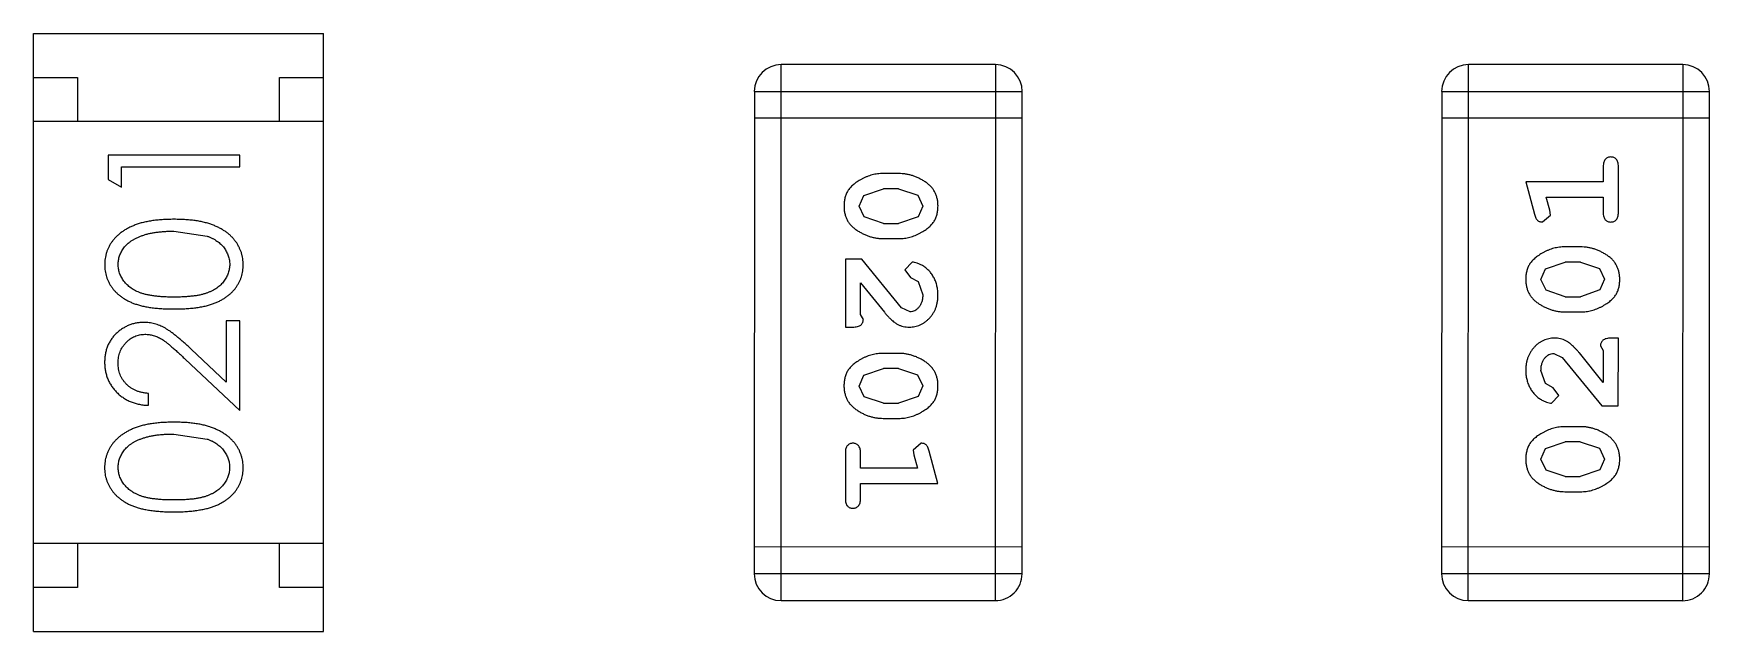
# Model space of a CAD drawing. Header units: inches. Extents: x -29 to 164, y -51 to 83.
# Drawn here: x 128.873 to 130.781, y 24.348 to 25.028 of the extents above; entities that cross this region are included whole.
import ezdxf

# ---------------------------------------------------------------- set-up
doc = ezdxf.new("R2010")
doc.units = ezdxf.units.IN
doc.header["$LTSCALE"] = 1.21
doc.header["$MEASUREMENT"] = 0
doc.layers.get('0').update_dxf_attribs({"linetype": 'CONTINUOUS'})

msp = doc.modelspace()

# ---------------------------------------------------------------- linework, layer by layer
at = {"color": 7, "linetype": 'Continuous'}
for p, q in [((128.8732, 24.3477), (128.8733, 25.0277)), ((128.8733, 25.0277), (129.2033, 25.0276)), ((129.2032, 24.3476), (129.2033, 25.0276)), ((129.7239, 24.3827), (129.724, 24.9923)), ((129.9679, 24.9923), (129.724, 24.9923)), ((129.9679, 24.9923), (129.9678, 24.3827)), ((130.5061, 24.3827), (130.5062, 24.9923)), ((130.7501, 24.9923), (130.5062, 24.9923)), ((130.7501, 24.9923), (130.7499, 24.3827)), ((128.8733, 24.9777), (128.9233, 24.9777)), ((128.9233, 24.9777), (128.9233, 24.9277)), ((129.1533, 24.9276), (129.1533, 24.9776)), ((129.1533, 24.9776), (129.2033, 24.9776)), ((129.6936, 24.9619), (129.6934, 24.4132)), ((129.6936, 24.9619), (129.9984, 24.9618)), ((129.9982, 24.4132), (129.9984, 24.9618)), ((130.4758, 24.9618), (130.4756, 24.4132)), ((130.4758, 24.9618), (130.7806, 24.9618)), ((130.7804, 24.4131), (130.7806, 24.9618)), ((129.9983, 24.9313), (129.6935, 24.9314)), ((130.7805, 24.9313), (130.4757, 24.9314)), ((129.2033, 24.9276), (128.8733, 24.9277)), ((128.958, 24.8895), (128.958, 24.8617)), ((129.108, 24.8895), (128.958, 24.8895)), ((128.9734, 24.8529), (128.9734, 24.876)), ((128.9734, 24.876), (129.108, 24.876)), ((129.108, 24.876), (129.108, 24.8895)), ((130.6596, 24.8763), (130.6596, 24.859)), ((130.6769, 24.8243), (130.6769, 24.8763)), ((128.958, 24.8617), (128.9734, 24.8529)), ((129.858, 24.8684), (129.8402, 24.8684)), ((130.5715, 24.859), (130.5814, 24.8224)), ((130.6596, 24.859), (130.5715, 24.859)), ((129.8129, 24.8313), (129.8182, 24.8435)), ((129.8182, 24.8435), (129.8405, 24.8511)), ((129.8577, 24.8511), (129.8405, 24.8511)), ((129.8577, 24.8511), (129.8795, 24.8439)), ((129.8795, 24.8439), (129.8853, 24.8315)), ((130.5988, 24.8267), (130.5946, 24.8417)), ((130.5946, 24.8417), (130.6596, 24.8417)), ((130.6596, 24.8417), (130.6596, 24.8244)), ((129.8187, 24.8191), (129.8129, 24.8313)), ((129.8405, 24.8118), (129.8187, 24.8191)), ((129.88, 24.8194), (129.8577, 24.8118)), ((129.8853, 24.8315), (129.88, 24.8194)), ((130.5905, 24.8134), (130.5998, 24.8212)), ((130.5998, 24.8212), (130.5988, 24.8267)), ((129.033, 24.8029), (129.0707, 24.7972)), ((129.8405, 24.8118), (129.8577, 24.8118)), ((129.8402, 24.7945), (129.8579, 24.7945)), ((130.6338, 24.785), (130.6161, 24.785)), ((129.7971, 24.7709), (129.7971, 24.6938)), ((129.816, 24.7709), (129.7971, 24.7709)), ((129.861, 24.7159), (129.816, 24.7709)), ((129.8732, 24.7677), (129.8648, 24.7589)), ((129.8648, 24.7589), (129.8714, 24.7504)), ((130.5888, 24.748), (130.5941, 24.7602)), ((130.5941, 24.7602), (130.6164, 24.7677)), ((130.6336, 24.7677), (130.6164, 24.7677)), ((130.6336, 24.7677), (130.6553, 24.7605)), ((130.6553, 24.7605), (130.6611, 24.7482)), ((129.8144, 24.708), (129.8144, 24.7442)), ((129.8144, 24.7442), (129.8415, 24.7106)), ((129.8714, 24.7504), (129.8799, 24.7455)), ((129.8799, 24.7455), (129.8852, 24.7306)), ((130.5946, 24.7357), (130.5888, 24.748)), ((130.6611, 24.7482), (130.6559, 24.736)), ((130.6164, 24.7284), (130.5946, 24.7357)), ((130.6164, 24.7284), (130.6336, 24.7284)), ((130.6559, 24.736), (130.6336, 24.7284)), ((129.0926, 24.701), (129.0926, 24.6312)), ((129.108, 24.701), (129.0926, 24.701)), ((129.108, 24.5991), (129.108, 24.701)), ((129.8176, 24.7025), (129.8144, 24.708)), ((129.8707, 24.7111), (129.861, 24.7159)), ((130.6161, 24.7111), (130.6338, 24.7111)), ((129.7971, 24.6938), (129.805, 24.6938)), ((129.0926, 24.6312), (129.0525, 24.6687)), ((129.8579, 24.6639), (129.8402, 24.6639)), ((130.6033, 24.6639), (130.613, 24.6591)), ((130.6595, 24.6309), (130.6325, 24.6644)), ((130.6564, 24.6725), (130.6596, 24.667)), ((130.6596, 24.667), (130.6595, 24.6309)), ((130.6769, 24.6812), (130.669, 24.6812)), ((130.6768, 24.6041), (130.6769, 24.6812)), ((129.0459, 24.6573), (129.108, 24.5991)), ((129.8181, 24.639), (129.8404, 24.6466)), ((129.8576, 24.6466), (129.8404, 24.6466)), ((129.8576, 24.6466), (129.8794, 24.6394)), ((130.5941, 24.6295), (130.5888, 24.6444)), ((130.613, 24.6591), (130.658, 24.6041)), ((129.8128, 24.6268), (129.8181, 24.639)), ((129.8186, 24.6145), (129.8128, 24.6268)), ((129.8794, 24.6394), (129.8852, 24.627)), ((129.8852, 24.627), (129.8799, 24.6149)), ((130.6026, 24.6246), (130.5941, 24.6295)), ((130.6092, 24.6161), (130.6026, 24.6246)), ((129.0041, 24.6049), (129.0041, 24.6183)), ((129.8404, 24.6073), (129.8186, 24.6145)), ((129.8404, 24.6073), (129.8576, 24.6073)), ((129.8799, 24.6149), (129.8576, 24.6073)), ((130.6008, 24.6073), (130.6092, 24.6161)), ((129.8401, 24.59), (129.8579, 24.59)), ((130.658, 24.6041), (130.6768, 24.6041)), ((129.033, 24.5722), (129.0707, 24.5665)), ((130.6338, 24.5805), (130.6161, 24.5805)), ((129.7971, 24.5507), (129.7971, 24.4988)), ((129.8144, 24.5334), (129.8144, 24.5507)), ((129.8835, 24.5617), (129.8742, 24.5538)), ((129.8742, 24.5538), (129.8752, 24.5484)), ((129.8752, 24.5484), (129.8794, 24.5333)), ((129.9025, 24.516), (129.8926, 24.5526)), ((130.5887, 24.5435), (130.594, 24.5557)), ((130.594, 24.5557), (130.6163, 24.5632)), ((130.6335, 24.5632), (130.6163, 24.5632)), ((130.6335, 24.5632), (130.6553, 24.556)), ((130.6553, 24.556), (130.6611, 24.5437)), ((129.8794, 24.5333), (129.8144, 24.5334)), ((130.5945, 24.5311), (130.5887, 24.5435)), ((130.6163, 24.5239), (130.5945, 24.5311)), ((130.6558, 24.5315), (130.6335, 24.5239)), ((130.6611, 24.5437), (130.6558, 24.5315)), ((129.8144, 24.4987), (129.8144, 24.5161)), ((129.8144, 24.5161), (129.9025, 24.516)), ((130.6163, 24.5239), (130.6335, 24.5239)), ((130.616, 24.5066), (130.6338, 24.5066)), ((129.2032, 24.4476), (128.8732, 24.4477)), ((128.9232, 24.4477), (128.9232, 24.3977)), ((129.1532, 24.3976), (129.1532, 24.4476)), ((129.9982, 24.4436), (129.6934, 24.4437)), ((130.7804, 24.4436), (130.4756, 24.4437)), ((128.9232, 24.3977), (128.8732, 24.3977)), ((129.2032, 24.3976), (129.1532, 24.3976)), ((129.9982, 24.4132), (129.6934, 24.4132)), ((130.7804, 24.4131), (130.4756, 24.4132)), ((129.7239, 24.3827), (129.9678, 24.3827)), ((130.5061, 24.3827), (130.7499, 24.3827)), ((128.8732, 24.3477), (129.2032, 24.3476))]:
    msp.add_line(p, q, dxfattribs=at)
for centre, start, end in [((129.724, 24.9619), 89.988, 179.988), ((129.9679, 24.9618), 359.988, 89.988), ((130.5062, 24.9618), 89.988, 179.988), ((130.7501, 24.9618), 359.988, 89.988), ((129.7239, 24.4132), 179.988, 269.988), ((129.9678, 24.4132), 269.988, 359.988), ((130.5061, 24.4132), 179.988, 269.988), ((130.75, 24.4131), 269.988, 359.988)]:
    msp.add_arc(centre, 0.0305, start, end, dxfattribs=at)
for points, knots in [([(130.6683, 24.8873), (130.6676, 24.8872), (130.6665, 24.8872), (130.6648, 24.8867), (130.6633, 24.8858), (130.662, 24.8847), (130.6609, 24.8831), (130.6601, 24.8812), (130.6597, 24.8788), (130.6596, 24.8772), (130.6596, 24.8763)], [0, 0, 0, 0, 0.11517, 0.223509, 0.328254, 0.438012, 0.553651, 0.682263, 0.830856, 1, 1, 1, 1]), ([(130.6769, 24.8763), (130.6769, 24.8772), (130.6768, 24.8788), (130.6764, 24.8812), (130.6757, 24.8831), (130.6746, 24.8847), (130.6732, 24.8858), (130.6717, 24.8867), (130.67, 24.8872), (130.6689, 24.8872), (130.6683, 24.8873)], [0, 0, 0, 0, 0.169012, 0.317488, 0.445429, 0.560977, 0.67065, 0.776666, 0.88492, 1, 1, 1, 1]), ([(129.8402, 24.8684), (129.8391, 24.8684), (129.837, 24.8684), (129.8338, 24.8681), (129.8307, 24.8676), (129.8276, 24.8669), (129.8246, 24.866), (129.8216, 24.8649), (129.8186, 24.8636), (129.8157, 24.8622), (129.813, 24.8606), (129.8104, 24.859), (129.8081, 24.8573), (129.806, 24.8557), (129.8042, 24.854), (129.8025, 24.8523), (129.8011, 24.8505), (129.7995, 24.8482), (129.7979, 24.845), (129.7966, 24.8408), (129.7957, 24.8362), (129.7956, 24.833), (129.7956, 24.8314)], [0, 0, 0, 0, 0.049886, 0.09882, 0.148132, 0.19689, 0.246038, 0.295176, 0.345305, 0.395692, 0.445312, 0.491875, 0.535813, 0.577009, 0.616081, 0.652689, 0.687585, 0.720206, 0.785062, 0.85223, 0.923759, 1, 1, 1, 1]), ([(129.9026, 24.8316), (129.9025, 24.8331), (129.9024, 24.8359), (129.9017, 24.84), (129.9006, 24.8438), (129.899, 24.8474), (129.897, 24.8507), (129.8945, 24.8537), (129.8915, 24.8565), (129.8881, 24.859), (129.8845, 24.8612), (129.8808, 24.8631), (129.8771, 24.8648), (129.8734, 24.8661), (129.8696, 24.8672), (129.8657, 24.8679), (129.8619, 24.8683), (129.8593, 24.8684), (129.858, 24.8684)], [0, 0, 0, 0, 0.06692, 0.130834, 0.19258, 0.252759, 0.312631, 0.373411, 0.436359, 0.501894, 0.568244, 0.632472, 0.69556, 0.757163, 0.818592, 0.878885, 0.939235, 1, 1, 1, 1]), ([(129.0331, 24.8164), (129.0308, 24.8164), (129.0263, 24.8163), (129.0197, 24.816), (129.0135, 24.8155), (129.0077, 24.8147), (129.0022, 24.8138), (128.9971, 24.8126), (128.9923, 24.8112), (128.9879, 24.8096), (128.9838, 24.8078), (128.98, 24.8059), (128.9764, 24.8038), (128.9731, 24.8015), (128.9701, 24.7991), (128.9673, 24.7966), (128.9648, 24.7938), (128.9625, 24.791), (128.9605, 24.788), (128.9588, 24.7849), (128.9574, 24.7817), (128.9562, 24.7785), (128.9553, 24.7751), (128.9546, 24.7717), (128.9542, 24.7682), (128.9542, 24.7658), (128.9542, 24.7646)], [0, 0, 0, 0, 0.065278, 0.127205, 0.186168, 0.241675, 0.294115, 0.343609, 0.390387, 0.434463, 0.476646, 0.517002, 0.555936, 0.593716, 0.630057, 0.665601, 0.700745, 0.734917, 0.768681, 0.802087, 0.834849, 0.867433, 0.900138, 0.932806, 0.966212, 1, 1, 1, 1]), ([(129.1118, 24.7646), (129.1118, 24.7658), (129.1118, 24.7682), (129.1113, 24.7717), (129.1107, 24.7751), (129.1098, 24.7785), (129.1085, 24.7817), (129.1071, 24.7849), (129.1054, 24.788), (129.1034, 24.791), (129.1011, 24.7939), (129.0986, 24.7966), (129.0958, 24.7993), (129.0928, 24.8017), (129.0895, 24.8039), (129.0859, 24.806), (129.0821, 24.8079), (129.078, 24.8097), (129.0737, 24.8113), (129.0689, 24.8126), (129.0638, 24.8138), (129.0584, 24.8148), (129.0525, 24.8155), (129.0464, 24.816), (129.0398, 24.8163), (129.0354, 24.8164), (129.0331, 24.8164)], [0, 0, 0, 0, 0.033824, 0.067298, 0.10028, 0.133019, 0.165736, 0.198792, 0.232372, 0.266409, 0.301016, 0.336196, 0.371972, 0.408574, 0.446394, 0.485225, 0.525372, 0.567224, 0.611081, 0.65775, 0.70702, 0.759235, 0.814484, 0.873227, 0.934937, 1, 1, 1, 1]), ([(129.7956, 24.8314), (129.7956, 24.83), (129.7957, 24.8271), (129.7964, 24.823), (129.7975, 24.8192), (129.7991, 24.8156), (129.8011, 24.8123), (129.8037, 24.8093), (129.8066, 24.8065), (129.81, 24.804), (129.8136, 24.8018), (129.8173, 24.7999), (129.821, 24.7982), (129.8247, 24.7968), (129.8286, 24.7958), (129.8324, 24.795), (129.8363, 24.7946), (129.8389, 24.7945), (129.8402, 24.7945)], [0, 0, 0, 0, 0.067217, 0.131051, 0.19272, 0.252824, 0.312745, 0.373449, 0.436041, 0.501494, 0.567761, 0.632087, 0.695096, 0.757109, 0.817993, 0.878657, 0.939311, 1, 1, 1, 1]), ([(129.8579, 24.7945), (129.859, 24.7945), (129.8612, 24.7946), (129.8643, 24.7948), (129.8675, 24.7954), (129.8706, 24.796), (129.8736, 24.797), (129.8766, 24.7981), (129.8796, 24.7994), (129.8825, 24.8009), (129.8852, 24.8025), (129.8878, 24.8041), (129.8901, 24.8058), (129.8922, 24.8074), (129.8941, 24.8091), (129.8957, 24.8108), (129.8971, 24.8126), (129.8987, 24.8149), (129.9003, 24.8181), (129.9016, 24.8223), (129.9024, 24.8268), (129.9025, 24.83), (129.9026, 24.8316)], [0, 0, 0, 0, 0.049855, 0.099516, 0.148482, 0.19758, 0.246804, 0.296268, 0.346517, 0.397047, 0.446826, 0.49336, 0.537801, 0.579207, 0.617974, 0.654833, 0.689171, 0.722088, 0.786392, 0.853518, 0.924186, 1, 1, 1, 1]), ([(130.5814, 24.8224), (130.5816, 24.8216), (130.5821, 24.82), (130.5829, 24.8179), (130.5839, 24.8163), (130.5849, 24.8151), (130.5861, 24.8143), (130.5874, 24.8138), (130.5889, 24.8134), (130.59, 24.8134), (130.5905, 24.8134)], [0, 0, 0, 0, 0.187321, 0.344927, 0.475328, 0.579604, 0.674244, 0.773631, 0.882025, 1, 1, 1, 1]), ([(130.6596, 24.8244), (130.6596, 24.8235), (130.6596, 24.8218), (130.6601, 24.8194), (130.6609, 24.8175), (130.6619, 24.8159), (130.6633, 24.8148), (130.6648, 24.8139), (130.6664, 24.8134), (130.6676, 24.8134), (130.6682, 24.8133)], [0, 0, 0, 0, 0.169102, 0.317658, 0.446239, 0.563118, 0.671828, 0.776546, 0.884858, 1, 1, 1, 1]), ([(130.6682, 24.8133), (130.6688, 24.8134), (130.67, 24.8134), (130.6717, 24.8139), (130.6732, 24.8148), (130.6746, 24.8159), (130.6756, 24.8175), (130.6764, 24.8194), (130.6768, 24.8218), (130.6769, 24.8235), (130.6769, 24.8243)], [0, 0, 0, 0, 0.115051, 0.223278, 0.329269, 0.437893, 0.554681, 0.682591, 0.83103, 1, 1, 1, 1]), ([(128.9695, 24.7651), (128.9696, 24.7667), (128.9698, 24.77), (128.971, 24.7749), (128.9732, 24.7795), (128.9755, 24.7833), (128.9778, 24.7861), (128.9798, 24.7882), (128.982, 24.7901), (128.9845, 24.7919), (128.9872, 24.7936), (128.9902, 24.7952), (128.9934, 24.7966), (128.9968, 24.7979), (129.0005, 24.7991), (129.0044, 24.8002), (129.0085, 24.801), (129.0129, 24.8017), (129.0176, 24.8022), (129.0225, 24.8027), (129.0277, 24.8029), (129.0312, 24.8029), (129.033, 24.8029)], [0, 0, 0, 0, 0.059689, 0.119507, 0.181075, 0.246162, 0.279894, 0.314468, 0.350403, 0.387474, 0.426147, 0.466624, 0.508745, 0.553328, 0.600058, 0.649177, 0.700552, 0.754894, 0.811825, 0.871514, 0.934319, 1, 1, 1, 1]), ([(129.0707, 24.7972), (129.0718, 24.7969), (129.0738, 24.7961), (129.0767, 24.7948), (129.0795, 24.7933), (129.082, 24.7917), (129.0843, 24.7899), (129.0864, 24.7881), (129.0884, 24.7861), (129.0906, 24.7833), (129.0929, 24.7796), (129.0949, 24.7749), (129.0963, 24.77), (129.0964, 24.7667), (129.0965, 24.7651)], [0, 0, 0, 0, 0.075949, 0.148549, 0.218996, 0.286119, 0.351826, 0.416074, 0.478265, 0.540325, 0.660405, 0.774606, 0.887187, 1, 1, 1, 1]), ([(130.6161, 24.785), (130.615, 24.785), (130.6129, 24.785), (130.6097, 24.7847), (130.6065, 24.7841), (130.6034, 24.7835), (130.6004, 24.7826), (130.5974, 24.7814), (130.5944, 24.7802), (130.5915, 24.7787), (130.5888, 24.7771), (130.5862, 24.7754), (130.5839, 24.7738), (130.5818, 24.7721), (130.58, 24.7704), (130.5783, 24.7687), (130.5769, 24.7669), (130.5753, 24.7646), (130.5737, 24.7614), (130.5724, 24.7572), (130.5716, 24.7527), (130.5715, 24.7495), (130.5715, 24.7479)], [0, 0, 0, 0, 0.049855, 0.099516, 0.148482, 0.19758, 0.246804, 0.296268, 0.346517, 0.397047, 0.446826, 0.49336, 0.537801, 0.579207, 0.617974, 0.654833, 0.689171, 0.722088, 0.786392, 0.853518, 0.924186, 1, 1, 1, 1]), ([(130.6784, 24.7481), (130.6784, 24.7496), (130.6783, 24.7524), (130.6776, 24.7565), (130.6765, 24.7603), (130.6749, 24.7639), (130.6729, 24.7672), (130.6704, 24.7703), (130.6674, 24.7731), (130.664, 24.7755), (130.6604, 24.7777), (130.6568, 24.7797), (130.6531, 24.7813), (130.6493, 24.7827), (130.6455, 24.7837), (130.6416, 24.7845), (130.6378, 24.7849), (130.6351, 24.785), (130.6338, 24.785)], [0, 0, 0, 0, 0.067217, 0.131051, 0.19272, 0.252824, 0.312745, 0.373449, 0.436041, 0.501494, 0.567761, 0.632087, 0.695096, 0.757109, 0.817993, 0.878657, 0.939311, 1, 1, 1, 1]), ([(128.9542, 24.7646), (128.9542, 24.7635), (128.9542, 24.7611), (128.9546, 24.7577), (128.9553, 24.7543), (128.9562, 24.751), (128.9574, 24.7478), (128.9588, 24.7447), (128.9606, 24.7416), (128.9625, 24.7387), (128.9647, 24.7359), (128.9672, 24.7332), (128.9699, 24.7307), (128.9728, 24.7284), (128.9761, 24.7263), (128.9795, 24.7242), (128.9832, 24.7224), (128.9872, 24.7207), (128.9915, 24.7193), (128.9962, 24.718), (129.0013, 24.7169), (129.0068, 24.716), (129.0128, 24.7153), (129.0192, 24.7148), (129.026, 24.7145), (129.0306, 24.7145), (129.033, 24.7145)], [0, 0, 0, 0, 0.033742, 0.066533, 0.099153, 0.13154, 0.164087, 0.196563, 0.229707, 0.263315, 0.297504, 0.331686, 0.366482, 0.4021, 0.438958, 0.476748, 0.515985, 0.556589, 0.599519, 0.645765, 0.695487, 0.748721, 0.805687, 0.866754, 0.931405, 1, 1, 1, 1]), ([(129.033, 24.7279), (129.031, 24.7279), (129.0271, 24.7279), (129.0214, 24.7282), (129.0161, 24.7285), (129.0112, 24.7291), (129.0067, 24.7297), (129.0026, 24.7305), (128.9988, 24.7314), (128.9954, 24.7325), (128.9923, 24.7338), (128.9894, 24.7351), (128.9867, 24.7366), (128.9842, 24.7382), (128.9818, 24.74), (128.9797, 24.7419), (128.9778, 24.7439), (128.9755, 24.7468), (128.9732, 24.7505), (128.971, 24.7552), (128.9698, 24.7601), (128.9696, 24.7634), (128.9695, 24.7651)], [0, 0, 0, 0, 0.073302, 0.142286, 0.206253, 0.266017, 0.321612, 0.372532, 0.419497, 0.462398, 0.502825, 0.541489, 0.579034, 0.615143, 0.650298, 0.684912, 0.718701, 0.752189, 0.817245, 0.879117, 0.939613, 1, 1, 1, 1]), ([(129.0965, 24.7651), (129.0964, 24.7634), (129.0962, 24.7601), (129.0949, 24.7552), (129.0928, 24.7505), (129.0905, 24.7467), (129.0882, 24.7439), (129.0862, 24.7418), (129.0841, 24.7399), (129.0818, 24.7382), (129.0793, 24.7365), (129.0765, 24.7351), (129.0736, 24.7337), (129.0705, 24.7325), (129.0671, 24.7314), (129.0634, 24.7304), (129.0592, 24.7297), (129.0547, 24.729), (129.0498, 24.7286), (129.0445, 24.7282), (129.0389, 24.7279), (129.035, 24.7279), (129.033, 24.7279)], [0, 0, 0, 0, 0.060034, 0.120278, 0.182348, 0.247919, 0.281641, 0.315701, 0.350322, 0.385703, 0.421819, 0.459196, 0.497866, 0.538301, 0.58121, 0.628183, 0.679403, 0.734699, 0.794074, 0.858416, 0.927049, 1, 1, 1, 1]), ([(129.033, 24.7145), (129.0354, 24.7145), (129.0401, 24.7145), (129.0468, 24.7148), (129.0532, 24.7153), (129.0591, 24.716), (129.0647, 24.7169), (129.0698, 24.718), (129.0745, 24.7193), (129.0789, 24.7208), (129.0829, 24.7225), (129.0866, 24.7244), (129.0901, 24.7264), (129.0933, 24.7286), (129.0962, 24.7309), (129.099, 24.7333), (129.1014, 24.736), (129.1036, 24.7388), (129.1055, 24.7417), (129.1072, 24.7447), (129.1087, 24.7478), (129.1098, 24.751), (129.1107, 24.7543), (129.1114, 24.7576), (129.1118, 24.7611), (129.1118, 24.7634), (129.1118, 24.7646)], [0, 0, 0, 0, 0.068113, 0.132564, 0.193427, 0.250218, 0.303569, 0.353576, 0.400235, 0.443586, 0.484619, 0.524292, 0.56238, 0.599049, 0.63494, 0.669782, 0.704009, 0.737842, 0.771098, 0.803896, 0.836415, 0.868639, 0.900715, 0.933378, 0.966213, 1, 1, 1, 1]), ([(129.9025, 24.7305), (129.9025, 24.7322), (129.9024, 24.7355), (129.9015, 24.7405), (129.9001, 24.7452), (129.8981, 24.7497), (129.8957, 24.7539), (129.8928, 24.7575), (129.8896, 24.7606), (129.886, 24.7632), (129.8824, 24.7651), (129.8791, 24.7666), (129.8761, 24.7675), (129.8741, 24.7677), (129.8732, 24.7677)], [0, 0, 0, 0, 0.098286, 0.193983, 0.289056, 0.384352, 0.477435, 0.566197, 0.652355, 0.737986, 0.818188, 0.887401, 0.94802, 1, 1, 1, 1]), ([(130.5715, 24.7479), (130.5715, 24.7465), (130.5716, 24.7437), (130.5723, 24.7396), (130.5734, 24.7357), (130.575, 24.7322), (130.5771, 24.7289), (130.5796, 24.7258), (130.5825, 24.723), (130.5859, 24.7206), (130.5895, 24.7184), (130.5932, 24.7164), (130.5969, 24.7148), (130.6007, 24.7134), (130.6045, 24.7124), (130.6083, 24.7116), (130.6122, 24.7112), (130.6148, 24.7111), (130.6161, 24.7111)], [0, 0, 0, 0, 0.06692, 0.130834, 0.19258, 0.252759, 0.312631, 0.373411, 0.436359, 0.501894, 0.568244, 0.632472, 0.69556, 0.757163, 0.818592, 0.878885, 0.939235, 1, 1, 1, 1]), ([(130.6338, 24.7111), (130.6349, 24.7111), (130.637, 24.7111), (130.6402, 24.7115), (130.6433, 24.7119), (130.6464, 24.7126), (130.6495, 24.7135), (130.6525, 24.7146), (130.6554, 24.7159), (130.6583, 24.7174), (130.661, 24.7189), (130.6636, 24.7206), (130.6659, 24.7222), (130.668, 24.7239), (130.6699, 24.7256), (130.6715, 24.7273), (130.673, 24.729), (130.6746, 24.7314), (130.6762, 24.7345), (130.6775, 24.7387), (130.6783, 24.7433), (130.6784, 24.7465), (130.6784, 24.7481)], [0, 0, 0, 0, 0.049886, 0.09882, 0.148132, 0.19689, 0.246038, 0.295176, 0.345305, 0.395692, 0.445312, 0.491875, 0.535813, 0.577009, 0.616081, 0.652689, 0.687585, 0.720206, 0.785062, 0.85223, 0.923759, 1, 1, 1, 1]), ([(129.8698, 24.6938), (129.8709, 24.6938), (129.8731, 24.6939), (129.8763, 24.6944), (129.8794, 24.6952), (129.8824, 24.6963), (129.8852, 24.6978), (129.888, 24.6996), (129.8906, 24.7017), (129.893, 24.7041), (129.8952, 24.7067), (129.8972, 24.7096), (129.8989, 24.7126), (129.9002, 24.7158), (129.9012, 24.7192), (129.902, 24.7228), (129.9025, 24.7266), (129.9025, 24.7292), (129.9025, 24.7305)], [0, 0, 0, 0, 0.060981, 0.120256, 0.178148, 0.236115, 0.293993, 0.352864, 0.413358, 0.476056, 0.539296, 0.602396, 0.665116, 0.728325, 0.792919, 0.859317, 0.928302, 1, 1, 1, 1]), ([(129.8852, 24.7306), (129.8852, 24.7292), (129.8851, 24.7265), (129.8843, 24.7227), (129.8829, 24.7193), (129.881, 24.7164), (129.8787, 24.7141), (129.8762, 24.7124), (129.8735, 24.7113), (129.8716, 24.7112), (129.8707, 24.7111)], [0, 0, 0, 0, 0.156344, 0.299348, 0.4327, 0.561, 0.682299, 0.791883, 0.89611, 1, 1, 1, 1]), ([(129.805, 24.6938), (129.8061, 24.6938), (129.808, 24.6939), (129.8107, 24.6943), (129.813, 24.695), (129.8147, 24.6961), (129.816, 24.6974), (129.8169, 24.6989), (129.8175, 24.7006), (129.8176, 24.7018), (129.8176, 24.7025)], [0, 0, 0, 0, 0.1844, 0.34094, 0.473574, 0.586824, 0.690029, 0.789175, 0.890445, 1, 1, 1, 1]), ([(129.8415, 24.7106), (129.8423, 24.7097), (129.8437, 24.708), (129.846, 24.7056), (129.8481, 24.7035), (129.85, 24.7016), (129.8519, 24.7), (129.8537, 24.6987), (129.8553, 24.6976), (129.8574, 24.6964), (129.8599, 24.6954), (129.8631, 24.6945), (129.8664, 24.6939), (129.8686, 24.6938), (129.8698, 24.6938)], [0, 0, 0, 0, 0.103002, 0.197728, 0.285279, 0.365235, 0.437224, 0.502446, 0.560545, 0.611446, 0.707576, 0.80349, 0.900532, 1, 1, 1, 1]), ([(128.9987, 24.6991), (128.9972, 24.699), (128.9943, 24.699), (128.99, 24.6984), (128.9859, 24.6974), (128.9818, 24.696), (128.978, 24.6942), (128.9743, 24.6921), (128.9707, 24.6895), (128.9674, 24.6866), (128.9642, 24.6834), (128.9616, 24.6799), (128.9593, 24.6761), (128.9573, 24.6721), (128.9559, 24.6679), (128.9549, 24.6634), (128.9542, 24.6587), (128.9542, 24.6554), (128.9541, 24.6538)], [0, 0, 0, 0, 0.06271, 0.123347, 0.183401, 0.242828, 0.302097, 0.36242, 0.423725, 0.487032, 0.550491, 0.612709, 0.674265, 0.73617, 0.799211, 0.863483, 0.930525, 1, 1, 1, 1]), ([(128.9695, 24.6531), (128.9695, 24.6542), (128.9696, 24.6564), (128.97, 24.6596), (128.9707, 24.6628), (128.9717, 24.6657), (128.973, 24.6686), (128.9745, 24.6713), (128.9764, 24.6738), (128.9785, 24.6762), (128.9807, 24.6784), (128.9832, 24.6803), (128.9857, 24.682), (128.9883, 24.6833), (128.9911, 24.6844), (128.9939, 24.6851), (128.9969, 24.6855), (128.9989, 24.6856), (128.9999, 24.6856)], [0, 0, 0, 0, 0.068027, 0.133505, 0.19695, 0.26027, 0.322741, 0.384982, 0.448465, 0.513424, 0.578224, 0.640011, 0.700094, 0.760067, 0.819012, 0.877878, 0.938035, 1, 1, 1, 1]), ([(129.0525, 24.6687), (129.051, 24.6702), (129.048, 24.6729), (129.0437, 24.6769), (129.0395, 24.6804), (129.0357, 24.6836), (129.0321, 24.6865), (129.0287, 24.689), (129.0255, 24.6911), (129.0217, 24.6934), (129.0169, 24.6957), (129.011, 24.6976), (129.005, 24.6989), (129.0008, 24.699), (128.9987, 24.6991)], [0, 0, 0, 0, 0.09953, 0.192079, 0.277712, 0.357454, 0.429648, 0.495771, 0.555538, 0.608657, 0.707578, 0.804328, 0.901298, 1, 1, 1, 1]), ([(128.9999, 24.6856), (129.0016, 24.6856), (129.0048, 24.6854), (129.0096, 24.6844), (129.0142, 24.6827), (129.018, 24.6807), (129.0212, 24.6787), (129.0238, 24.6768), (129.0268, 24.6744), (129.03, 24.6718), (129.0336, 24.6687), (129.0374, 24.6652), (129.0416, 24.6614), (129.0444, 24.6587), (129.0459, 24.6573)], [0, 0, 0, 0, 0.088014, 0.174976, 0.2638, 0.355443, 0.406413, 0.465519, 0.533076, 0.609353, 0.693899, 0.787171, 0.889197, 1, 1, 1, 1]), ([(129.8402, 24.6639), (129.8391, 24.6639), (129.837, 24.6639), (129.8338, 24.6636), (129.8307, 24.6631), (129.8276, 24.6624), (129.8245, 24.6615), (129.8215, 24.6604), (129.8186, 24.6591), (129.8157, 24.6576), (129.8129, 24.6561), (129.8104, 24.6544), (129.8081, 24.6528), (129.806, 24.6512), (129.8041, 24.6495), (129.8025, 24.6478), (129.801, 24.646), (129.7994, 24.6437), (129.7978, 24.6405), (129.7965, 24.6363), (129.7957, 24.6317), (129.7956, 24.6285), (129.7955, 24.6269)], [0, 0, 0, 0, 0.049886, 0.09882, 0.148132, 0.19689, 0.246038, 0.295176, 0.345305, 0.395692, 0.445312, 0.491875, 0.535813, 0.577009, 0.616081, 0.652689, 0.687585, 0.720206, 0.785062, 0.85223, 0.923759, 1, 1, 1, 1]), ([(129.9025, 24.6271), (129.9025, 24.6286), (129.9024, 24.6314), (129.9017, 24.6354), (129.9006, 24.6393), (129.899, 24.6429), (129.8969, 24.6462), (129.8944, 24.6492), (129.8914, 24.652), (129.8881, 24.6545), (129.8845, 24.6567), (129.8808, 24.6586), (129.8771, 24.6602), (129.8733, 24.6616), (129.8695, 24.6626), (129.8657, 24.6634), (129.8618, 24.6638), (129.8592, 24.6639), (129.8579, 24.6639)], [0, 0, 0, 0, 0.06692, 0.130834, 0.19258, 0.252759, 0.312631, 0.373411, 0.436359, 0.501894, 0.568244, 0.632472, 0.69556, 0.757163, 0.818592, 0.878885, 0.939235, 1, 1, 1, 1]), ([(130.6042, 24.6812), (130.6031, 24.6812), (130.6009, 24.6811), (130.5977, 24.6806), (130.5946, 24.6798), (130.5916, 24.6787), (130.5887, 24.6772), (130.586, 24.6754), (130.5834, 24.6733), (130.581, 24.6709), (130.5788, 24.6683), (130.5768, 24.6654), (130.5751, 24.6624), (130.5738, 24.6592), (130.5728, 24.6558), (130.572, 24.6522), (130.5715, 24.6484), (130.5715, 24.6459), (130.5715, 24.6445)], [0, 0, 0, 0, 0.060981, 0.120256, 0.178148, 0.236115, 0.293993, 0.352864, 0.413358, 0.476056, 0.539296, 0.602396, 0.665116, 0.728325, 0.792919, 0.859317, 0.928302, 1, 1, 1, 1]), ([(130.5888, 24.6444), (130.5888, 24.6458), (130.5889, 24.6485), (130.5897, 24.6523), (130.5911, 24.6557), (130.593, 24.6586), (130.5953, 24.6609), (130.5978, 24.6627), (130.6005, 24.6637), (130.6024, 24.6638), (130.6033, 24.6639)], [0, 0, 0, 0, 0.156344, 0.299348, 0.4327, 0.561, 0.682299, 0.791883, 0.89611, 1, 1, 1, 1]), ([(130.6325, 24.6644), (130.6317, 24.6653), (130.6303, 24.667), (130.628, 24.6694), (130.6259, 24.6715), (130.6239, 24.6734), (130.6221, 24.675), (130.6203, 24.6763), (130.6187, 24.6775), (130.6166, 24.6786), (130.6141, 24.6796), (130.6109, 24.6806), (130.6076, 24.6811), (130.6054, 24.6812), (130.6042, 24.6812)], [0, 0, 0, 0, 0.103002, 0.197728, 0.285279, 0.365235, 0.437224, 0.502446, 0.560545, 0.611446, 0.707576, 0.80349, 0.900532, 1, 1, 1, 1]), ([(130.669, 24.6812), (130.6679, 24.6812), (130.666, 24.6811), (130.6632, 24.6807), (130.661, 24.68), (130.6593, 24.679), (130.658, 24.6776), (130.6571, 24.6761), (130.6565, 24.6744), (130.6564, 24.6732), (130.6564, 24.6725)], [0, 0, 0, 0, 0.1844, 0.34094, 0.473574, 0.586824, 0.690029, 0.789175, 0.890445, 1, 1, 1, 1]), ([(128.9541, 24.6538), (128.9542, 24.6521), (128.9542, 24.6488), (128.9549, 24.644), (128.956, 24.6394), (128.9575, 24.6349), (128.9596, 24.6307), (128.962, 24.6267), (128.9648, 24.6229), (128.9681, 24.6193), (128.9717, 24.6161), (128.9756, 24.6132), (128.9798, 24.6107), (128.9842, 24.6087), (128.9888, 24.6071), (128.9937, 24.6059), (128.9988, 24.6051), (129.0023, 24.6049), (129.0041, 24.6049)], [0, 0, 0, 0, 0.06445, 0.126725, 0.187421, 0.247417, 0.306749, 0.366595, 0.427749, 0.490235, 0.553031, 0.614805, 0.676505, 0.738096, 0.801021, 0.864897, 0.931209, 1, 1, 1, 1]), ([(129.0041, 24.6183), (129.0028, 24.6184), (129.0002, 24.6187), (128.9964, 24.6194), (128.9929, 24.6204), (128.9895, 24.6216), (128.9865, 24.6231), (128.9836, 24.6249), (128.9809, 24.6269), (128.9786, 24.6291), (128.9765, 24.6316), (128.9746, 24.6342), (128.973, 24.637), (128.9717, 24.6399), (128.9707, 24.643), (128.97, 24.6462), (128.9696, 24.6496), (128.9695, 24.6519), (128.9695, 24.6531)], [0, 0, 0, 0, 0.073648, 0.143686, 0.210962, 0.275557, 0.338064, 0.399311, 0.4594, 0.51934, 0.579024, 0.637809, 0.695959, 0.754122, 0.813113, 0.873453, 0.935561, 1, 1, 1, 1]), ([(130.5715, 24.6445), (130.5715, 24.6428), (130.5716, 24.6395), (130.5725, 24.6345), (130.5739, 24.6298), (130.5759, 24.6253), (130.5783, 24.6212), (130.5812, 24.6175), (130.5844, 24.6144), (130.588, 24.6119), (130.5916, 24.6099), (130.5949, 24.6084), (130.5979, 24.6075), (130.5999, 24.6073), (130.6008, 24.6073)], [0, 0, 0, 0, 0.098286, 0.193983, 0.289056, 0.384352, 0.477435, 0.566197, 0.652355, 0.737986, 0.818188, 0.887401, 0.94802, 1, 1, 1, 1]), ([(129.7955, 24.6269), (129.7956, 24.6254), (129.7957, 24.6226), (129.7964, 24.6185), (129.7975, 24.6147), (129.7991, 24.6111), (129.8011, 24.6078), (129.8036, 24.6048), (129.8066, 24.602), (129.81, 24.5995), (129.8135, 24.5973), (129.8172, 24.5953), (129.8209, 24.5937), (129.8247, 24.5923), (129.8285, 24.5913), (129.8323, 24.5905), (129.8362, 24.5901), (129.8388, 24.59), (129.8401, 24.59)], [0, 0, 0, 0, 0.067217, 0.131051, 0.19272, 0.252824, 0.312745, 0.373449, 0.436041, 0.501494, 0.567761, 0.632087, 0.695096, 0.757109, 0.817993, 0.878657, 0.939311, 1, 1, 1, 1]), ([(129.8579, 24.59), (129.859, 24.59), (129.8611, 24.59), (129.8643, 24.5903), (129.8674, 24.5909), (129.8705, 24.5915), (129.8736, 24.5925), (129.8766, 24.5936), (129.8796, 24.5949), (129.8825, 24.5964), (129.8852, 24.598), (129.8877, 24.5996), (129.8901, 24.6013), (129.8922, 24.6029), (129.894, 24.6046), (129.8957, 24.6063), (129.8971, 24.6081), (129.8987, 24.6104), (129.9003, 24.6136), (129.9016, 24.6178), (129.9024, 24.6223), (129.9025, 24.6255), (129.9025, 24.6271)], [0, 0, 0, 0, 0.049855, 0.099516, 0.148482, 0.19758, 0.246804, 0.296268, 0.346517, 0.397047, 0.446826, 0.49336, 0.537801, 0.579207, 0.617974, 0.654833, 0.689171, 0.722088, 0.786392, 0.853518, 0.924186, 1, 1, 1, 1]), ([(129.033, 24.5856), (129.0307, 24.5856), (129.0262, 24.5855), (129.0197, 24.5853), (129.0135, 24.5847), (129.0076, 24.584), (129.0021, 24.583), (128.997, 24.5819), (128.9923, 24.5804), (128.9878, 24.5789), (128.9838, 24.577), (128.9799, 24.5751), (128.9764, 24.573), (128.9731, 24.5708), (128.97, 24.5683), (128.9672, 24.5658), (128.9647, 24.5631), (128.9625, 24.5602), (128.9605, 24.5572), (128.9588, 24.5541), (128.9573, 24.551), (128.9562, 24.5477), (128.9552, 24.5444), (128.9546, 24.5409), (128.9542, 24.5374), (128.9541, 24.5351), (128.9541, 24.5339)], [0, 0, 0, 0, 0.065278, 0.127205, 0.186168, 0.241675, 0.294115, 0.343609, 0.390387, 0.434463, 0.476646, 0.517002, 0.555936, 0.593716, 0.630057, 0.665601, 0.700745, 0.734917, 0.768681, 0.802087, 0.834849, 0.867433, 0.900138, 0.932806, 0.966212, 1, 1, 1, 1]), ([(128.9695, 24.5343), (128.9696, 24.536), (128.9698, 24.5392), (128.971, 24.5441), (128.9731, 24.5488), (128.9755, 24.5525), (128.9778, 24.5554), (128.9798, 24.5574), (128.982, 24.5594), (128.9845, 24.5612), (128.9872, 24.5629), (128.9901, 24.5644), (128.9933, 24.5659), (128.9967, 24.5672), (129.0004, 24.5683), (129.0043, 24.5694), (129.0085, 24.5702), (129.0129, 24.571), (129.0176, 24.5715), (129.0225, 24.5719), (129.0276, 24.5721), (129.0312, 24.5721), (129.033, 24.5722)], [0, 0, 0, 0, 0.059689, 0.119507, 0.181075, 0.246162, 0.279894, 0.314468, 0.350403, 0.387474, 0.426147, 0.466624, 0.508745, 0.553328, 0.600058, 0.649177, 0.700552, 0.754894, 0.811825, 0.871514, 0.934319, 1, 1, 1, 1]), ([(129.1118, 24.5338), (129.1118, 24.535), (129.1117, 24.5374), (129.1113, 24.5409), (129.1106, 24.5444), (129.1097, 24.5477), (129.1085, 24.551), (129.1071, 24.5542), (129.1053, 24.5572), (129.1033, 24.5603), (129.1011, 24.5632), (129.0985, 24.5659), (129.0958, 24.5685), (129.0927, 24.5709), (129.0894, 24.5731), (129.0859, 24.5752), (129.0821, 24.5771), (129.078, 24.5789), (129.0736, 24.5805), (129.0688, 24.5819), (129.0638, 24.583), (129.0583, 24.584), (129.0525, 24.5847), (129.0463, 24.5853), (129.0398, 24.5855), (129.0353, 24.5856), (129.033, 24.5856)], [0, 0, 0, 0, 0.033824, 0.067298, 0.10028, 0.133019, 0.165736, 0.198792, 0.232372, 0.266409, 0.301016, 0.336196, 0.371972, 0.408574, 0.446394, 0.485225, 0.525372, 0.567224, 0.611081, 0.65775, 0.70702, 0.759235, 0.814484, 0.873227, 0.934937, 1, 1, 1, 1]), ([(130.6161, 24.5805), (130.615, 24.5805), (130.6128, 24.5805), (130.6096, 24.5802), (130.6065, 24.5796), (130.6034, 24.579), (130.6004, 24.578), (130.5973, 24.5769), (130.5944, 24.5756), (130.5915, 24.5741), (130.5888, 24.5725), (130.5862, 24.5709), (130.5839, 24.5693), (130.5818, 24.5676), (130.5799, 24.5659), (130.5783, 24.5642), (130.5769, 24.5624), (130.5753, 24.5601), (130.5737, 24.5569), (130.5724, 24.5527), (130.5716, 24.5482), (130.5715, 24.545), (130.5714, 24.5434)], [0, 0, 0, 0, 0.049855, 0.099516, 0.148482, 0.19758, 0.246804, 0.296268, 0.346517, 0.397047, 0.446826, 0.49336, 0.537801, 0.579207, 0.617974, 0.654833, 0.689171, 0.722088, 0.786392, 0.853518, 0.924186, 1, 1, 1, 1]), ([(130.6784, 24.5436), (130.6784, 24.5451), (130.6783, 24.5479), (130.6776, 24.552), (130.6765, 24.5558), (130.6749, 24.5594), (130.6728, 24.5627), (130.6703, 24.5657), (130.6674, 24.5686), (130.664, 24.571), (130.6604, 24.5732), (130.6567, 24.5752), (130.653, 24.5768), (130.6492, 24.5782), (130.6454, 24.5792), (130.6416, 24.58), (130.6377, 24.5804), (130.6351, 24.5805), (130.6338, 24.5805)], [0, 0, 0, 0, 0.067217, 0.131051, 0.19272, 0.252824, 0.312745, 0.373449, 0.436041, 0.501494, 0.567761, 0.632087, 0.695096, 0.757109, 0.817993, 0.878657, 0.939311, 1, 1, 1, 1]), ([(129.0707, 24.5665), (129.0717, 24.5661), (129.0738, 24.5653), (129.0767, 24.564), (129.0794, 24.5625), (129.0819, 24.5609), (129.0842, 24.5592), (129.0864, 24.5573), (129.0883, 24.5553), (129.0905, 24.5525), (129.0929, 24.5488), (129.0949, 24.5441), (129.0962, 24.5393), (129.0963, 24.5359), (129.0964, 24.5343)], [0, 0, 0, 0, 0.075949, 0.148549, 0.218996, 0.286119, 0.351826, 0.416074, 0.478265, 0.540325, 0.660405, 0.774606, 0.887187, 1, 1, 1, 1]), ([(129.8058, 24.5617), (129.8051, 24.5616), (129.804, 24.5616), (129.8023, 24.5611), (129.8008, 24.5602), (129.7994, 24.5591), (129.7984, 24.5575), (129.7976, 24.5556), (129.7972, 24.5532), (129.7971, 24.5516), (129.7971, 24.5507)], [0, 0, 0, 0, 0.115051, 0.223278, 0.329269, 0.437893, 0.554681, 0.682591, 0.83103, 1, 1, 1, 1]), ([(129.8144, 24.5507), (129.8144, 24.5516), (129.8143, 24.5532), (129.8139, 24.5556), (129.8131, 24.5575), (129.8121, 24.5591), (129.8107, 24.5602), (129.8092, 24.5611), (129.8075, 24.5616), (129.8064, 24.5616), (129.8058, 24.5617)], [0, 0, 0, 0, 0.169102, 0.317658, 0.446239, 0.563118, 0.671828, 0.776546, 0.884858, 1, 1, 1, 1]), ([(129.8926, 24.5526), (129.8924, 24.5535), (129.8919, 24.555), (129.891, 24.5571), (129.8901, 24.5587), (129.8891, 24.5599), (129.8879, 24.5607), (129.8866, 24.5613), (129.8851, 24.5616), (129.884, 24.5616), (129.8835, 24.5617)], [0, 0, 0, 0, 0.187321, 0.344927, 0.475328, 0.579604, 0.674244, 0.773631, 0.882025, 1, 1, 1, 1]), ([(128.9541, 24.5339), (128.9541, 24.5327), (128.9542, 24.5303), (128.9546, 24.5269), (128.9552, 24.5235), (128.9562, 24.5202), (128.9573, 24.517), (128.9588, 24.5139), (128.9605, 24.5109), (128.9625, 24.5079), (128.9647, 24.5051), (128.9671, 24.5024), (128.9698, 24.5), (128.9728, 24.4976), (128.976, 24.4955), (128.9794, 24.4935), (128.9831, 24.4916), (128.9871, 24.49), (128.9914, 24.4885), (128.9961, 24.4872), (129.0012, 24.4861), (129.0068, 24.4852), (129.0127, 24.4846), (129.0191, 24.484), (129.0259, 24.4837), (129.0306, 24.4837), (129.033, 24.4837)], [0, 0, 0, 0, 0.033742, 0.066533, 0.099153, 0.13154, 0.164087, 0.196563, 0.229707, 0.263315, 0.297504, 0.331686, 0.366482, 0.4021, 0.438958, 0.476748, 0.515985, 0.556589, 0.599519, 0.645765, 0.695487, 0.748721, 0.805687, 0.866754, 0.931405, 1, 1, 1, 1]), ([(129.0329, 24.4972), (129.0309, 24.4972), (129.027, 24.4972), (129.0214, 24.4974), (129.0161, 24.4978), (129.0112, 24.4983), (129.0066, 24.4989), (129.0025, 24.4997), (128.9988, 24.5006), (128.9953, 24.5017), (128.9922, 24.503), (128.9893, 24.5043), (128.9866, 24.5058), (128.9841, 24.5075), (128.9818, 24.5092), (128.9797, 24.5111), (128.9777, 24.5131), (128.9755, 24.516), (128.9731, 24.5197), (128.971, 24.5244), (128.9697, 24.5293), (128.9696, 24.5327), (128.9695, 24.5343)], [0, 0, 0, 0, 0.073302, 0.142286, 0.206253, 0.266017, 0.321612, 0.372532, 0.419497, 0.462398, 0.502825, 0.541489, 0.579034, 0.615143, 0.650298, 0.684912, 0.718701, 0.752189, 0.817245, 0.879117, 0.939613, 1, 1, 1, 1]), ([(129.0964, 24.5343), (129.0963, 24.5326), (129.0962, 24.5293), (129.0949, 24.5245), (129.0928, 24.5197), (129.0904, 24.516), (129.0881, 24.5131), (129.0862, 24.511), (129.084, 24.5092), (129.0817, 24.5074), (129.0792, 24.5058), (129.0765, 24.5043), (129.0736, 24.5029), (129.0705, 24.5017), (129.0671, 24.5006), (129.0633, 24.4997), (129.0592, 24.4989), (129.0547, 24.4982), (129.0498, 24.4978), (129.0445, 24.4974), (129.0388, 24.4972), (129.0349, 24.4972), (129.0329, 24.4972)], [0, 0, 0, 0, 0.060034, 0.120278, 0.182348, 0.247919, 0.281641, 0.315701, 0.350322, 0.385703, 0.421819, 0.459196, 0.497866, 0.538301, 0.58121, 0.628183, 0.679403, 0.734699, 0.794074, 0.858416, 0.927049, 1, 1, 1, 1]), ([(129.033, 24.4837), (129.0354, 24.4837), (129.04, 24.4837), (129.0468, 24.484), (129.0531, 24.4845), (129.0591, 24.4853), (129.0646, 24.4862), (129.0698, 24.4872), (129.0745, 24.4885), (129.0788, 24.49), (129.0828, 24.4917), (129.0865, 24.4936), (129.09, 24.4956), (129.0932, 24.4978), (129.0962, 24.5001), (129.0989, 24.5026), (129.1014, 24.5052), (129.1036, 24.508), (129.1055, 24.5109), (129.1072, 24.5139), (129.1086, 24.517), (129.1098, 24.5202), (129.1107, 24.5235), (129.1113, 24.5269), (129.1117, 24.5303), (129.1118, 24.5326), (129.1118, 24.5338)], [0, 0, 0, 0, 0.068113, 0.132564, 0.193427, 0.250218, 0.303569, 0.353576, 0.400235, 0.443586, 0.484619, 0.524292, 0.56238, 0.599049, 0.63494, 0.669782, 0.704009, 0.737842, 0.771098, 0.803896, 0.836415, 0.868639, 0.900715, 0.933378, 0.966213, 1, 1, 1, 1]), ([(130.5714, 24.5434), (130.5715, 24.542), (130.5715, 24.5391), (130.5723, 24.5351), (130.5734, 24.5312), (130.575, 24.5276), (130.577, 24.5243), (130.5795, 24.5213), (130.5825, 24.5185), (130.5859, 24.516), (130.5895, 24.5138), (130.5932, 24.5119), (130.5969, 24.5103), (130.6006, 24.5089), (130.6044, 24.5079), (130.6083, 24.5071), (130.6121, 24.5067), (130.6147, 24.5066), (130.616, 24.5066)], [0, 0, 0, 0, 0.06692, 0.130834, 0.19258, 0.252759, 0.312631, 0.373411, 0.436359, 0.501894, 0.568244, 0.632472, 0.69556, 0.757163, 0.818592, 0.878885, 0.939235, 1, 1, 1, 1]), ([(130.6338, 24.5066), (130.6349, 24.5066), (130.637, 24.5066), (130.6402, 24.5069), (130.6433, 24.5074), (130.6464, 24.5081), (130.6494, 24.509), (130.6524, 24.5101), (130.6554, 24.5114), (130.6583, 24.5129), (130.661, 24.5144), (130.6635, 24.5161), (130.6659, 24.5177), (130.668, 24.5193), (130.6698, 24.521), (130.6715, 24.5227), (130.6729, 24.5245), (130.6745, 24.5268), (130.6761, 24.53), (130.6774, 24.5342), (130.6783, 24.5388), (130.6784, 24.542), (130.6784, 24.5436)], [0, 0, 0, 0, 0.049886, 0.09882, 0.148132, 0.19689, 0.246038, 0.295176, 0.345305, 0.395692, 0.445312, 0.491875, 0.535813, 0.577009, 0.616081, 0.652689, 0.687585, 0.720206, 0.785062, 0.85223, 0.923759, 1, 1, 1, 1]), ([(129.7971, 24.4988), (129.7971, 24.4979), (129.7971, 24.4962), (129.7976, 24.4939), (129.7983, 24.4919), (129.7994, 24.4903), (129.8007, 24.4892), (129.8023, 24.4883), (129.8039, 24.4878), (129.8051, 24.4878), (129.8057, 24.4877)], [0, 0, 0, 0, 0.169012, 0.317488, 0.445429, 0.560977, 0.67065, 0.776666, 0.88492, 1, 1, 1, 1]), ([(129.8057, 24.4877), (129.8063, 24.4878), (129.8075, 24.4878), (129.8092, 24.4883), (129.8107, 24.4892), (129.812, 24.4903), (129.8131, 24.4919), (129.8139, 24.4938), (129.8143, 24.4962), (129.8144, 24.4979), (129.8144, 24.4987)], [0, 0, 0, 0, 0.11517, 0.223509, 0.328254, 0.438012, 0.553651, 0.682263, 0.830856, 1, 1, 1, 1])]:
    msp.add_open_spline(points, degree=3, knots=knots, dxfattribs=at)

doc.saveas('drawing.dxf')
